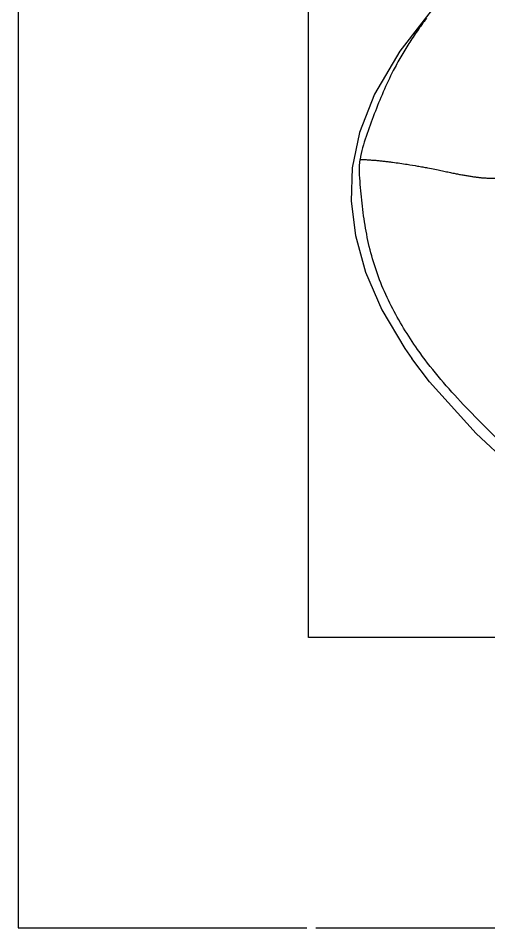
# Model space of a CAD drawing. Extents: x 16 to 12095, y 7 to 11460.
# Drawn here: x 44 to 570, y 60 to 1079 of the extents above; entities that cross this region are included whole.
import ezdxf

# ---------------------------------------------------------------- set-up
doc = ezdxf.new("R2010")
doc.units = 0
doc.layers.add('A-WALL-FNSH-1', color=7, linetype='CONTINUOUS')
doc.layers.add('I-FURN', color=30, linetype='CONTINUOUS')

msp = doc.modelspace()

# ---------------------------------------------------------------- linework, layer by layer
at = {"layer": 'A-WALL-FNSH-1'}
for p, q in [((43.5, 4324.9), (43.5, 59.9)), ((368.5, 384.9), (368.5, 4324.9)), ((933.5, 384.9), (368.5, 384.9)), ((43.5, 59.9), (366.5, 59.9)), ((376.5, 59.9), (933.5, 59.9))]:
    msp.add_line(p, q, dxfattribs=at)
at = {"layer": 'I-FURN'}
for p, q in [((517.4, 1102.3), (470.4, 1041.7)), ((470.4, 1041.7), (442.2, 993.5)), ((442.2, 993.5), (425.5, 950.7)), ((425.5, 950.7), (417.2, 911.1)), ((417.2, 911.1), (415.9, 873.5)), ((415.9, 873.5), (420.8, 835.2)), ((420.8, 835.2), (432.2, 794.1)), ((432.2, 794.1), (450.5, 752)), ((450.5, 752), (476, 708.7)), ((476, 708.7), (483.8, 697.4)), ((503.6, 671.3), (483.8, 697.4)), ((555.9, 613.6), (503.6, 671.3)), ((595.2, 576.7), (555.9, 613.6))]:
    msp.add_line(p, q, dxfattribs=at)
for points, knots in [([(500.2, 1078.4), (496.8, 1073.8), (490.1, 1064.5), (480.5, 1050.1), (471.5, 1035.3), (461.7, 1017.3), (451.7, 996), (441.8, 971.4), (432.7, 946.2), (427.2, 929.2), (426, 920.4)], [0.6666667, 0.6666667, 0.6666667, 0.6666667, 0.7, 0.7333333, 0.7666667, 0.8, 0.85, 0.9, 0.95, 1, 1, 1, 1]), ([(426, 920.4), (426.5, 920.5), (429.1, 920.4), (432.8, 920.2), (436.3, 919.9), (440.2, 919.6), (444.7, 919.3), (449.2, 918.8), (453.7, 918.4), (458.1, 917.8), (463.8, 917.1), (470.7, 916.1), (480.1, 914.7), (488.6, 913.3), (496.2, 912), (499.8, 911.3), (501.6, 911)], [0, 0, 0, 0, 0.055556, 0.083333, 0.111111, 0.166667, 0.222222, 0.277778, 0.333333, 0.388889, 0.444444, 0.555556, 0.666667, 0.833333, 0.916667, 1, 1, 1, 1]), ([(501.6, 911), (504.6, 910.5), (509.9, 909.4), (516.7, 908), (522.9, 906.6), (528.6, 905.4), (532.9, 904.5), (536.2, 903.9), (538.6, 903.4), (541, 903), (543.3, 902.6), (545.5, 902.2), (547.7, 901.9), (549.9, 901.5), (552, 901.2), (554.1, 900.9), (556.8, 900.5), (560.1, 900.1), (563.6, 899.8), (566.7, 899.6), (570.1, 899.4), (573.6, 899.4), (576, 899.5), (576.9, 899.5)], [0, 0, 0, 0, 0.0555556, 0.1111111, 0.1666667, 0.2222222, 0.2777778, 0.3055556, 0.3333333, 0.3611111, 0.3888889, 0.4166667, 0.4444444, 0.4722222, 0.5, 0.5277778, 0.5555556, 0.6111111, 0.6666667, 0.7083333, 0.75, 0.8333333, 0.8888889, 0.8888889, 0.8888889, 0.8888889])]:
    msp.add_open_spline(points, degree=3, knots=knots, dxfattribs=at)
for points in [[(490.4, 707.5), (485, 715.3), (474.5, 731.2), (460.6, 756.1), (448.8, 782), (439.5, 808.9), (433.1, 836.5), (428.9, 864.3), (426.2, 892.4), (424.9, 911.2), (426, 920.4)], [(564.6, 622.3), (555.7, 631.2), (538.1, 649.2), (513.1, 677.4), (497.7, 697.2), (490.4, 707.5)], [(564.6, 622.3), (573.5, 613.4), (591.5, 595.8), (619.7, 570.8), (639.6, 555.4), (649.8, 548.1)]]:
    msp.add_open_spline(points, degree=3, dxfattribs=at)

doc.saveas('drawing.dxf')
